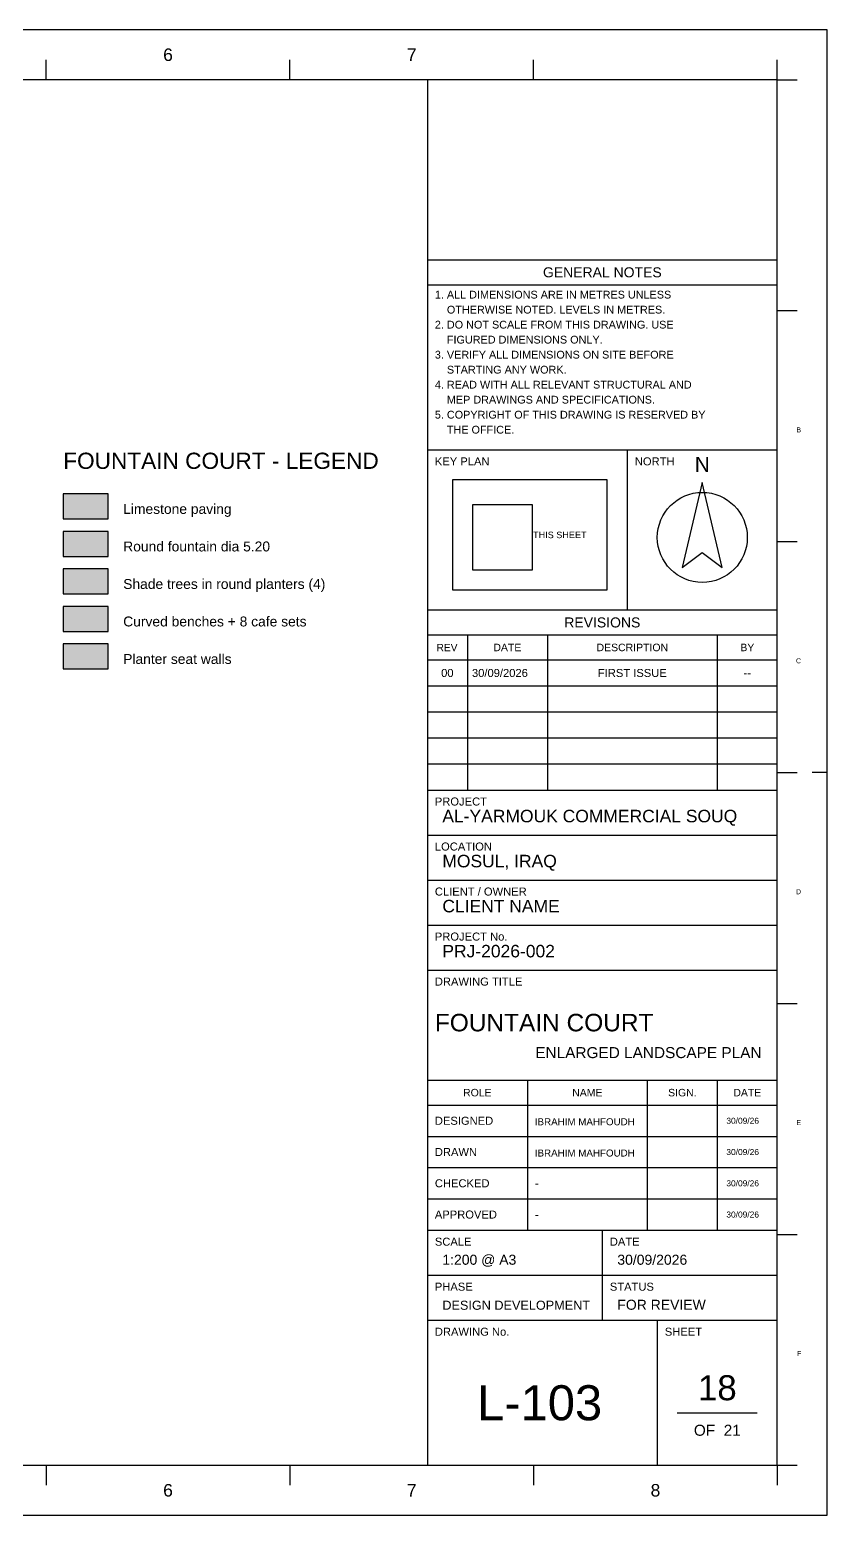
# Model space of a CAD drawing. Header units: metres. Extents: x 0 to 3661, y -5 to 371.
# Drawn here: x 3429.1 to 3461, y 0 to 59.4 of the extents above; entities that cross this region are included whole.
import ezdxf

# ---------------------------------------------------------------- set-up
doc = ezdxf.new("R2010")
doc.units = ezdxf.units.M
doc.header["$MEASUREMENT"] = 0
for name, color, linetype in [('A3_FRAME', 7, 'Continuous'), ('A3_SHEET', 7, 'Continuous'), ('TB_FIELDS', 7, 'Continuous'), ('TB_HEADINGS', 7, 'Continuous'), ('TB_LABELS', 7, 'Continuous'), ('TB_LINES_THICK', 7, 'Continuous'), ('TB_LINES_THIN', 7, 'Continuous'), ('TB_SYMBOLS', 7, 'Continuous'), ('TEXT', 7, 'Continuous'), ('TEXT-FILL', 41, 'Continuous'), ('TEXT-FILL2', 151, 'Continuous'), ('TEXT-FILL3', 94, 'Continuous'), ('TEXT-FILL4', 241, 'Continuous'), ('TEXT-FILL5', 35, 'Continuous'), ('TITLE', 1, 'Continuous')]:
    doc.layers.add(name, color=color, linetype=linetype)
doc.styles.get("Standard").update_dxf_attribs({"font": 'arial.ttf'})

msp = doc.modelspace()

# ---------------------------------------------------------------- linework, layer by layer
at = {"layer": 'A3_FRAME'}
msp.add_line((3461, 29.7), (3460.4, 29.7), dxfattribs=at)
for points in [[(3381, 2), (3459, 2), (3459, 57.4), (3381, 57.4)], [(3445, 2), (3459, 2), (3459, 57.4), (3445, 57.4)]]:
    msp.add_lwpolyline(points, close=True, dxfattribs=at)
at = {"layer": 'A3_SHEET'}
msp.add_lwpolyline([(3377, 0), (3461, 0), (3461, 59.4), (3377, 59.4)], close=True, dxfattribs=at)
at = {"layer": 'TB_LINES_THICK'}
for p, q in [((3445, 50.2), (3459, 50.2)), ((3445, 42.6), (3459, 42.6)), ((3445, 36.2), (3459, 36.2)), ((3445, 29), (3459, 29)), ((3445, 21.8), (3459, 21.8)), ((3445, 17.4), (3459, 17.4)), ((3445, 11.4), (3459, 11.4)), ((3445, 7.8), (3459, 7.8))]:
    msp.add_line(p, q, dxfattribs=at)
at = {"layer": 'TB_LINES_THIN'}
for p, q in [((3429.75, 57.4), (3429.75, 58.2)), ((3439.5, 57.4), (3439.5, 58.2)), ((3449.25, 57.4), (3449.25, 58.2)), ((3459, 57.4), (3459, 58.2)), ((3459, 57.4), (3459.8, 57.4)), ((3445, 49.2), (3459, 49.2)), ((3459, 48.167), (3459.8, 48.167)), ((3453, 42.6), (3453, 36.2)), ((3459, 38.933), (3459.8, 38.933)), ((3445, 35.2), (3459, 35.2)), ((3446.6, 35.2), (3446.6, 29)), ((3449.8, 35.2), (3449.8, 29)), ((3456.6, 35.2), (3456.6, 29)), ((3445, 34.2), (3459, 34.2)), ((3445, 33.16), (3459, 33.16)), ((3445, 32.12), (3459, 32.12)), ((3445, 31.08), (3459, 31.08)), ((3445, 30.04), (3459, 30.04)), ((3459, 29.7), (3459.8, 29.7)), ((3445, 27.2), (3459, 27.2)), ((3445, 25.4), (3459, 25.4)), ((3445, 23.6), (3459, 23.6)), ((3459, 20.467), (3459.8, 20.467)), ((3449, 17.4), (3449, 11.4)), ((3453.8, 17.4), (3453.8, 11.4)), ((3456.6, 17.4), (3456.6, 11.4)), ((3445, 16.4), (3459, 16.4)), ((3445, 15.15), (3459, 15.15)), ((3445, 13.9), (3459, 13.9)), ((3445, 12.65), (3459, 12.65)), ((3452, 11.4), (3452, 7.8)), ((3459, 11.233), (3459.8, 11.233)), ((3445, 9.6), (3459, 9.6)), ((3454.2, 7.8), (3454.2, 2)), ((3455, 4.1), (3458.2, 4.1)), ((3429.75, 2), (3429.75, 1.2)), ((3439.5, 2), (3439.5, 1.2)), ((3449.25, 2), (3449.25, 1.2)), ((3459, 2), (3459, 1.2)), ((3459, 2), (3459.8, 2))]:
    msp.add_line(p, q, dxfattribs=at)
for points in [[(3446, 37), (3452.2, 37), (3452.2, 41.4), (3446, 41.4)], [(3446.8, 37.8), (3449.2, 37.8), (3449.2, 40.4), (3446.8, 40.4)]]:
    msp.add_lwpolyline(points, close=True, dxfattribs=at)
at = {"layer": 'TB_SYMBOLS'}
msp.add_lwpolyline([(3456, 41.3), (3455.2, 37.9), (3456, 38.5), (3456.8, 37.9)], close=True, dxfattribs=at)
msp.add_circle((3456, 39.1), 1.8, dxfattribs=at)
at = {"layer": 'TEXT'}
for points in [[(3430.433, 39.84), (3432.233, 39.84), (3432.233, 40.84), (3430.433, 40.84)], [(3430.433, 38.34), (3432.233, 38.34), (3432.233, 39.34), (3430.433, 39.34)], [(3430.433, 36.84), (3432.233, 36.84), (3432.233, 37.84), (3430.433, 37.84)], [(3430.433, 35.34), (3432.233, 35.34), (3432.233, 36.34), (3430.433, 36.34)], [(3430.433, 33.84), (3432.233, 33.84), (3432.233, 34.84), (3430.433, 34.84)]]:
    msp.add_lwpolyline(points, close=True, dxfattribs=at)
at = {"layer": 'TEXT-FILL'}
for points in [[(3430.433, 40.84), (3430.433, 39.84), (3432.233, 39.84)], [(3432.233, 39.84), (3432.233, 40.84), (3430.433, 40.84)]]:
    msp.add_solid(points, dxfattribs=at)
at = {"layer": 'TEXT-FILL2'}
for points in [[(3430.433, 39.34), (3430.433, 38.34), (3432.233, 38.34)], [(3432.233, 38.34), (3432.233, 39.34), (3430.433, 39.34)]]:
    msp.add_solid(points, dxfattribs=at)
at = {"layer": 'TEXT-FILL3'}
for points in [[(3430.433, 37.84), (3430.433, 36.84), (3432.233, 36.84)], [(3432.233, 36.84), (3432.233, 37.84), (3430.433, 37.84)]]:
    msp.add_solid(points, dxfattribs=at)
at = {"layer": 'TEXT-FILL4'}
for points in [[(3430.433, 36.34), (3430.433, 35.34), (3432.233, 35.34)], [(3432.233, 35.34), (3432.233, 36.34), (3430.433, 36.34)]]:
    msp.add_solid(points, dxfattribs=at)
at = {"layer": 'TEXT-FILL5'}
for points in [[(3430.433, 34.84), (3430.433, 33.84), (3432.233, 33.84)], [(3432.233, 33.84), (3432.233, 34.84), (3430.433, 34.84)]]:
    msp.add_solid(points, dxfattribs=at)

# ---------------------------------------------------------------- texts
at = {"layer": 'TB_FIELDS'}
for s, height, p in [('1. ALL DIMENSIONS ARE IN METRES UNLESS', 0.31, (3445.3, 48.652)), ('    OTHERWISE NOTED. LEVELS IN METRES.', 0.31, (3445.3, 48.052)), ('2. DO NOT SCALE FROM THIS DRAWING. USE', 0.31, (3445.3, 47.452)), ('    FIGURED DIMENSIONS ONLY.', 0.31, (3445.3, 46.852)), ('3. VERIFY ALL DIMENSIONS ON SITE BEFORE', 0.31, (3445.3, 46.252)), ('    STARTING ANY WORK.', 0.31, (3445.3, 45.652)), ('4. READ WITH ALL RELEVANT STRUCTURAL AND', 0.31, (3445.3, 45.052)), ('    MEP DRAWINGS AND SPECIFICATIONS.', 0.31, (3445.3, 44.452)), ('5. COPYRIGHT OF THIS DRAWING IS RESERVED BY', 0.31, (3445.3, 43.852)), ('    THE OFFICE.', 0.31, (3445.3, 43.252)), ('00', 0.32, (3445.551, 33.52)), ('30/09/2026', 0.32, (3446.784, 33.52)), ('FIRST ISSUE', 0.32, (3451.821, 33.52)), ('--', 0.32, (3457.651, 33.52)), ('AL-YARMOUK COMMERCIAL SOUQ', 0.5, (3445.6, 27.708)), ('MOSUL, IRAQ', 0.5, (3445.6, 25.908)), ('CLIENT NAME', 0.5, (3445.6, 24.108)), ('PRJ-2026-002', 0.5, (3445.6, 22.308)), ('ENLARGED LANDSCAPE PLAN', 0.44, (3449.318, 18.28)), ('IBRAHIM MAHFOUDH', 0.2799, (3449.3, 15.595)), ('30/09/26', 0.24, (3456.962, 15.655)), ('IBRAHIM MAHFOUDH', 0.2799, (3449.3, 14.345)), ('30/09/26', 0.24, (3456.962, 14.405)), ('-', 0.36, (3449.3, 13.095)), ('30/09/26', 0.24, (3456.962, 13.155)), ('-', 0.36, (3449.3, 11.845)), ('30/09/26', 0.24, (3456.962, 11.905)), ('1:200 @ A3', 0.4, (3445.6, 10.018)), ('30/09/2026', 0.4, (3452.6, 10.018)), ('DESIGN DEVELOPMENT', 0.3625, (3445.6, 8.218)), ('FOR REVIEW', 0.4, (3452.6, 8.218)), ('OF  21', 0.44, (3455.661, 3.18))]:
    msp.add_text(s, height=height, dxfattribs=at).set_placement(p)
at = {"layer": 'TB_HEADINGS'}
for s, height, p in [('GENERAL NOTES', 0.4, (3449.625, 49.5)), ('REVISIONS', 0.4, (3450.478, 35.5)), ('FOUNTAIN COURT', 0.7, (3445.3, 19.35)), ('18', 1, (3455.823, 4.6)), ('L-103', 1.4, (3446.992, 3.8))]:
    msp.add_text(s, height=height, dxfattribs=at).set_placement(p)
at = {"layer": 'TB_LABELS'}
for s, height, p in [('6', 0.5, (3434.431, 58.15)), ('7', 0.5, (3444.181, 58.15)), ('B', 0.2, (3459.767, 43.3)), ('KEY PLAN', 0.32, (3445.3, 41.98)), ('NORTH', 0.32, (3453.3, 41.98)), ('THIS SHEET', 0.26, (3449.23, 39.07)), ('REV', 0.2915, (3445.369, 34.55)), ('DATE', 0.3, (3447.641, 34.55)), ('DESCRIPTION', 0.3, (3451.768, 34.55)), ('BY', 0.3, (3457.521, 34.55)), ('C', 0.2, (3459.748, 34.067)), ('PROJECT', 0.32, (3445.3, 28.38)), ('LOCATION', 0.32, (3445.3, 26.58)), ('CLIENT / OWNER', 0.32, (3445.3, 24.78)), ('D', 0.2, (3459.748, 24.833)), ('PROJECT No.', 0.32, (3445.3, 22.98)), ('DRAWING TITLE', 0.32, (3445.3, 21.18)), ('ROLE', 0.3, (3446.429, 16.75)), ('NAME', 0.3, (3450.795, 16.75)), ('SIGN.', 0.3, (3454.63, 16.75)), ('DATE', 0.3, (3457.241, 16.75)), ('DESIGNED', 0.32, (3445.3, 15.615)), ('E', 0.2, (3459.767, 15.6)), ('DRAWN', 0.32, (3445.3, 14.365)), ('CHECKED', 0.32, (3445.3, 13.115)), ('APPROVED', 0.32, (3445.3, 11.865)), ('SCALE', 0.32, (3445.3, 10.78)), ('DATE', 0.32, (3452.3, 10.78)), ('PHASE', 0.32, (3445.3, 8.98)), ('STATUS', 0.32, (3452.3, 8.98)), ('DRAWING No.', 0.32, (3445.3, 7.18)), ('SHEET', 0.32, (3454.5, 7.18)), ('F', 0.2, (3459.787, 6.367)), ('6', 0.5, (3434.431, 0.75)), ('7', 0.5, (3444.181, 0.75)), ('8', 0.5, (3453.931, 0.75))]:
    msp.add_text(s, height=height, dxfattribs=at).set_placement(p)
at = {"layer": 'TB_SYMBOLS'}
msp.add_text('N', height=0.6, dxfattribs=at).set_placement((3455.697, 41.718))
at = {"layer": 'TEXT'}
for s, p in [('Limestone paving', (3432.833, 40.04)), ('Round fountain dia 5.20', (3432.833, 38.54)), ('Shade trees in round planters (4)', (3432.833, 37.04)), ('Curved benches + 8 cafe sets', (3432.833, 35.54)), ('Planter seat walls', (3432.833, 34.04))]:
    msp.add_text(s, height=0.396, dxfattribs=at).set_placement(p)
at = {"layer": 'TITLE'}
msp.add_text('FOUNTAIN COURT - LEGEND', height=0.648, dxfattribs=at).set_placement((3430.433, 41.84))

doc.saveas('drawing.dxf')
